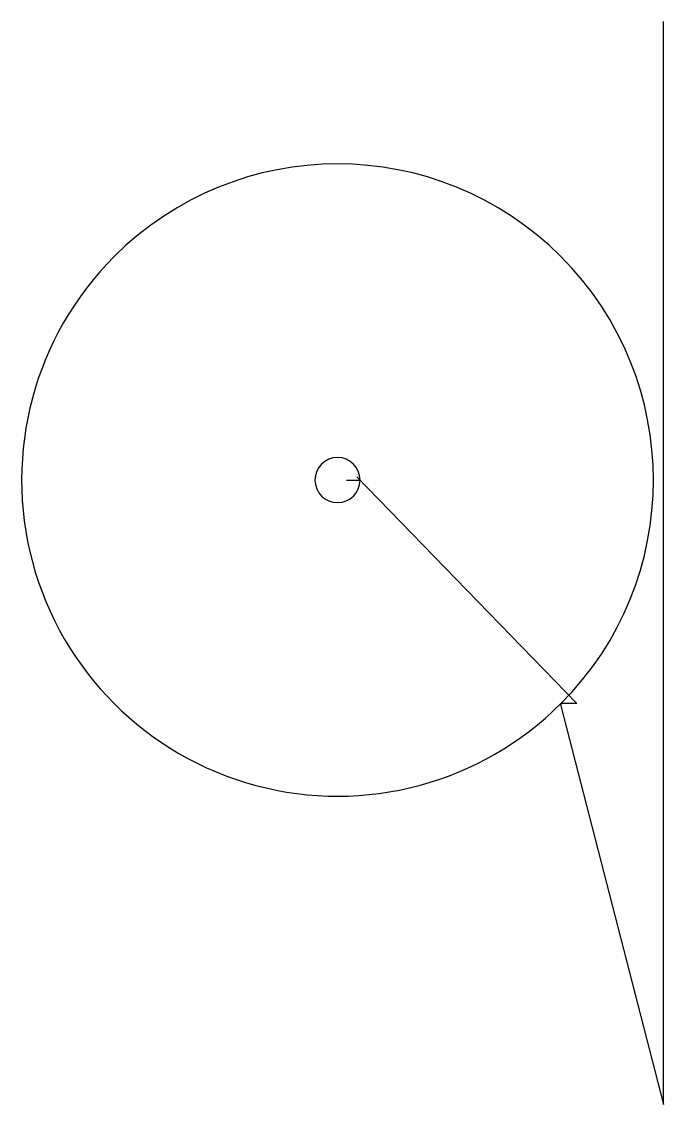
# Model space of a CAD drawing. Header units: metres. Extents: x 18 to 1442, y 0 to 2400.
import ezdxf

# ---------------------------------------------------------------- set-up
doc = ezdxf.new("R2010")
doc.units = ezdxf.units.M

msp = doc.modelspace()

# ---------------------------------------------------------------- linework, layer by layer
at = {"layer": 'TOOL_0'}
for p, q in [((1441.715, 2399), (1441.715, 2400)), ((1441.715, 1), (1441.715, 2399)), ((738.919, 1383.824), (768.919, 1383.824)), ((768.919, 1383.824), (761.848, 1390.895)), ((761.848, 1390.895), (1249.424, 888.319)), ((1249.424, 888.319), (1214.424, 888.319)), ((1214.424, 888.319), (1214.424, 883.319)), ((1214.424, 883.319), (1441.715, 0)), ((1441.715, 0), (1441.715, 1)), ((1441.715, 1), (1441.715, 0)), ((1441.715, 0), (1441.715, 1))]:
    msp.add_line(p, q, dxfattribs=at)
for centre, radius, start, end in [((718.918, 1383.824), 700.75, 315.000058, 134.999653), ((718.919, 1383.824), 700.75, 134.999711, 315), ((718.919, 1383.824), 50, 0, 180), ((718.919, 1383.824), 50, 180, 0)]:
    msp.add_arc(centre, radius, start, end, dxfattribs=at)

doc.saveas('drawing.dxf')
